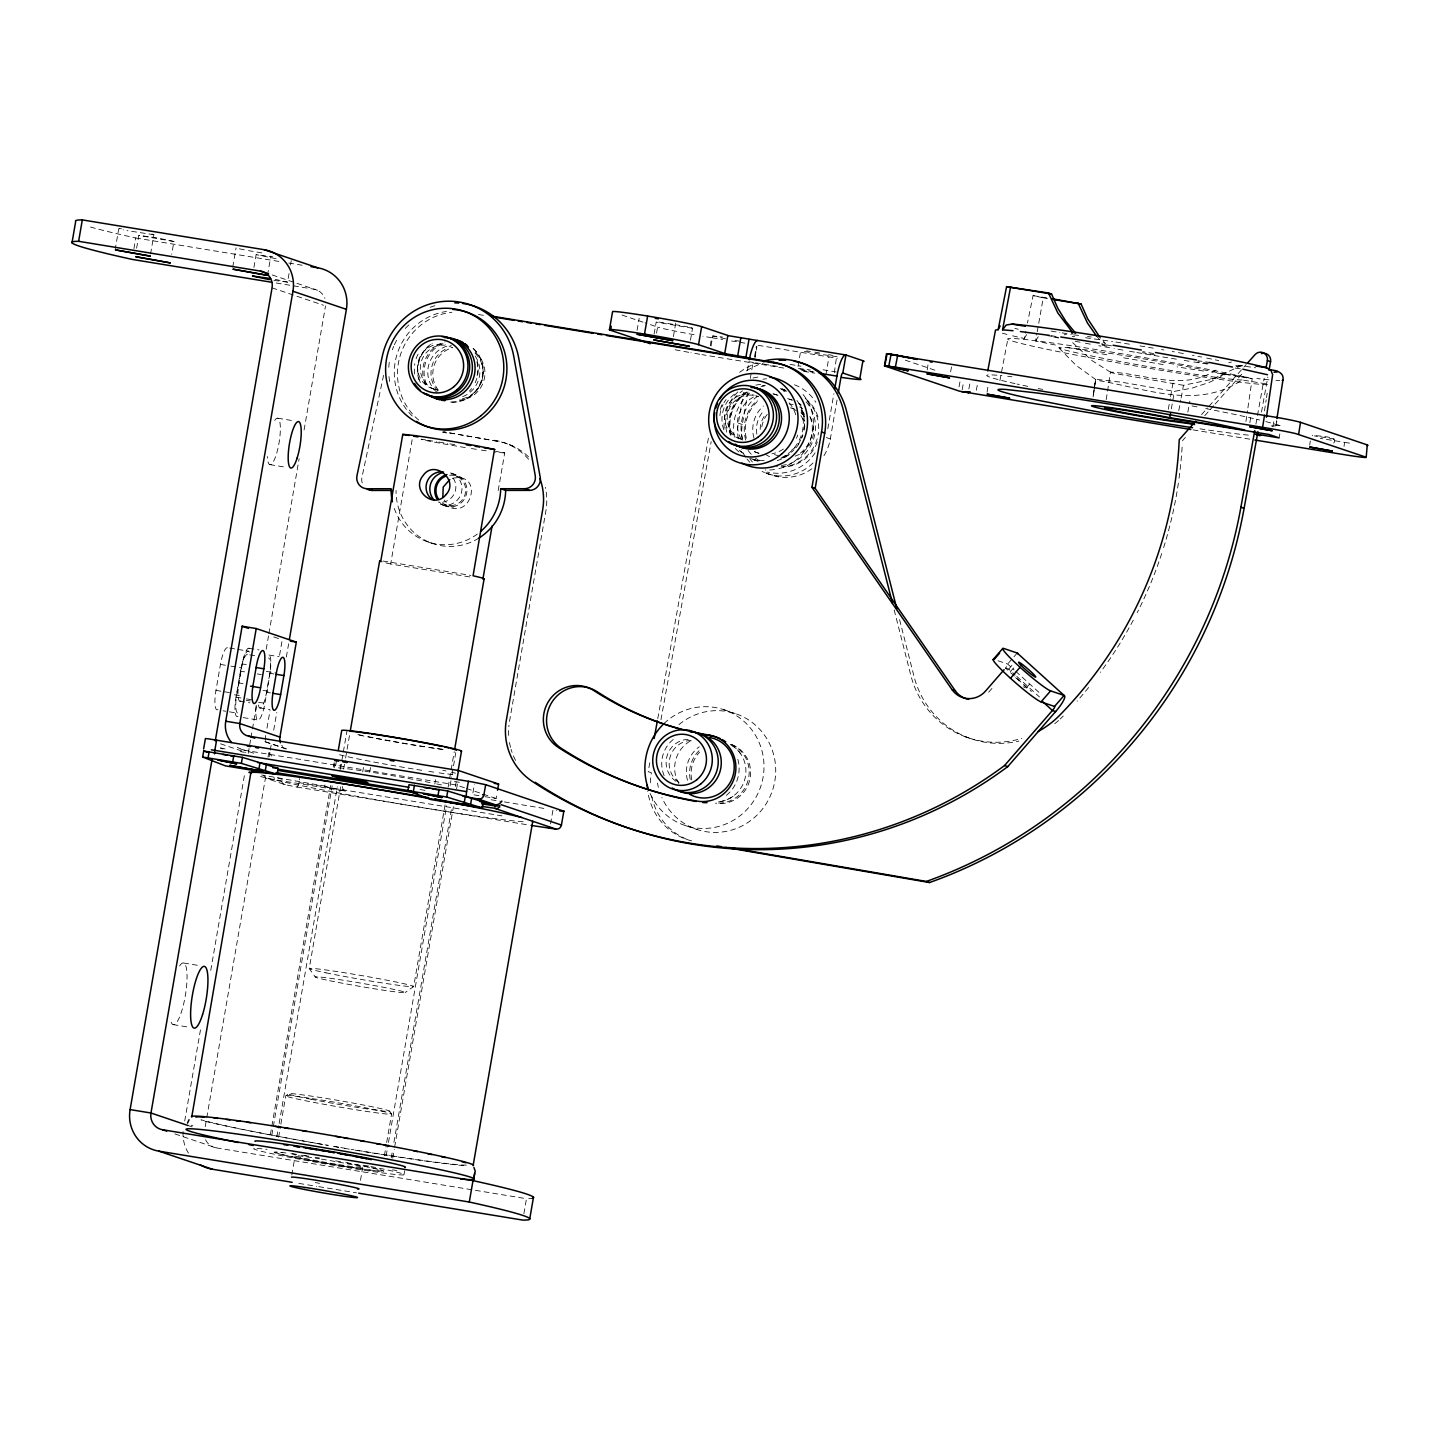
<?xml version="1.0" encoding="UTF-8"?>
<svg xmlns="http://www.w3.org/2000/svg" width="1440" height="1440" viewBox="0 0 1440 1440"><rect width="100%" height="100%" fill="white"/><g stroke="black" fill="none" stroke-linecap="round" stroke-linejoin="round"><path stroke-width="0.75" stroke-dasharray="5 3.75" d="M1093.32 394.992L1095.678 379.278L1122.084 382.284L1174.41 391.374L1192.176 388.08L1209.366 382.374L1225.71 374.4L1252.152 378.738L1247.796 408.618M1245.942 421.434L1247.49 410.76M1093.068 396.846L1095.678 379.278L1093.248 395.766M1105.182 343.206L1104.912 345.042L1101.546 343.908L1101.834 342.072L1105.182 343.206L1099.746 336.996M1344.024 446.382L1344.618 442.35L1320.282 438.372M1264.464 410.94L1266.174 399.834M1266.516 397.602L1267.2 393.174M927.216 369.864L928.152 363.834M987.066 392.202L988.002 386.172M1106.226 399.618L1107.198 393.264M1107.54 391.14L1110.492 372.078C1147.266 373.896 1184.346 392.508 1218.744 368.37M1249.848 422.73L1251.09 414.702M1276.146 425.592L1276.83 421.254M1309.698 445.086L1310.31 441.054M1271.232 425.97A146.898 5.382 9.8 0 0 1275.93 424.998L1276.596 420.678M115.074 250.02L118.782 228.618L123.444 229.896M133.938 248.67L135.774 237.978A283.95 10.404 9.8 0 1 87.03 226.008M136.602 248.238L138.834 235.386L157.05 237.888L173.934 241.488L171.72 254.34M150.552 253.98L153.882 234.72L151.866 234.036M232.758 267.102L236.088 247.842M253.926 267.462L256.14 254.61L272.844 256.86M267.498 275.346L270.828 256.086M217.998 709.506A18.324 4.176 -80.7 0 1 215.964 690.39L220.446 664.416A18.324 4.176 -80.7 0 1 228.492 648.702M273.906 280.386L287.55 282.132L289.044 273.564M290.52 264.996L291.258 260.73M238.05 716.292A18.324 4.176 -80.7 0 1 236.016 697.158L240.498 671.184A18.324 4.176 -80.7 0 1 248.544 655.47M249.39 652.122A18.324 4.176 -80.7 0 0 241.326 667.836L236.844 693.81A18.324 4.176 -80.7 0 0 237.726 713.196L223.11 710.802M240.894 700.92A17.208 3.924 -80.7 0 1 238.968 682.938L242.244 663.948A17.208 3.924 -80.7 0 1 250.434 651.168M184.716 1121.022L200.79 1027.998M210.744 970.398L244.782 773.28M248.238 753.336L250.524 740.052M250.92 737.838L252.054 731.196M252.45 728.964L256.644 704.61M266.22 649.242L268.506 635.94M268.884 633.726L299.124 458.748M304.092 429.948L325.512 305.91M258.372 705.042A17.208 3.924 -80.7 0 0 266.562 692.262L269.838 673.272A17.208 3.924 -80.7 0 0 267.93 655.29M256.212 705.294A18.324 4.176 -80.7 0 0 258.336 720A18.324 4.176 -80.7 0 0 264.906 703.296L269.388 677.322A18.324 4.176 -80.7 0 0 268.506 657.936M266.976 728.154L270.036 710.496M279.576 655.254L282.24 639.792M267.984 757.062L268.74 752.742M205.218 1126.656L206.37 1120.014M206.748 1117.8L265.68 776.7M269.118 756.756L269.874 752.328M270.27 750.114L271.404 743.472M273.708 730.188L276.768 712.458M286.326 657.09L288.63 643.806M263.412 775.422L266.22 778.32L285.372 784.764L296.892 787.032A4.878 1.116 -80.7 0 0 298.8 782.568L299.484 778.59M333.396 767.016L334.152 762.678M270.36 1134.774L330.696 785.538M334.206 767.808L334.908 763.686M271.836 1135.098L332.172 785.808M335.61 765.918L336.744 759.276M340.074 769.266L341.208 762.768M276.858 1136.754L278.766 1125.684M279.162 1123.47L337.32 786.798M340.38 769.068L346.878 731.412M278.622 1137.258L280.494 1126.332M280.872 1124.154L285.786 1095.768L288.594 1093.788M340.614 786.852L309.24 968.508L315.216 976.968M343.674 769.122L345.204 760.266M345.6 758.052L346.752 751.41M347.13 749.196L349.812 733.68M469.728 576.954L390.672 563.994L412.488 437.742M291.798 1175.058L295.128 1155.78M362.718 771.822L363.474 767.484M369.792 771.912L370.53 767.574M360.486 1180.386L362.664 1167.39M434.826 784.026L435.564 779.688M498.204 490.518L504.72 452.862L495.936 451.422M384.39 1155.618L386.28 1144.71M386.658 1142.532L391.554 1114.146A53.73 1.962 9.8 0 0 315.252 1099.062A53.73 1.962 9.8 0 0 309.348 1101.51A53.73 1.962 9.8 0 0 391.554 1114.146M445.068 804.87L413.694 986.526L405.216 992.502M448.128 787.14L454.248 751.698M386.172 1155.744L388.08 1144.656M388.476 1142.442L446.616 805.77M450.072 785.826L451.602 776.97M451.98 774.756L453.132 768.114M453.51 765.9L455.796 752.598M391.248 1157.85L392.4 1151.208M393.93 1142.37L451.962 806.346M455.4 786.456L456.174 782.028M392.724 1158.156L394.254 1149.318M394.632 1147.104L453.42 806.724M456.57 788.994L457.65 782.82M404.028 1174.482L404.676 1170.756M472.914 792.882L474.408 784.224M485.064 796.68L496.116 798.498L497.178 792.306M509.526 721.404L545.868 511.02A61.056 59.4 -71.3 0 0 545.364 487.296M550.566 823.842L552.978 809.892L556.506 810.45M637.074 330.318L639.162 318.294M654.138 333.954L656.208 321.93M656.568 333.108L657.612 327.096L645.066 322.848M673.398 336.636L675.81 322.596M523.89 1213.686L526.464 1198.692A279.486 10.242 9.8 0 0 532.26 1198.368M690.444 340.272L692.532 328.248L690.426 327.546M710.244 345.708L711.63 337.698L722.7 339.498M711.054 345.978L712.782 335.952L722.448 337.032M738.27 438.768A45.792 44.55 -71.3 0 1 738.324 423.144L743.634 392.436M747.414 370.494L748.926 361.71L753.336 362.43M742.284 440.118A45.792 44.55 -71.3 0 1 742.32 424.512L748.008 391.59M750.294 378.432L752.94 363.06A4.878 1.116 -80.7 0 1 753.156 361.998M754.614 356.436L756.342 346.41M755.118 356.598L756.846 346.59L754.866 358.614M798.012 366.408L800.766 350.37M825.84 374.958L828.954 356.922A45.792 1.674 9.8 0 0 837.342 358.254M834.318 372.726L836.64 356.436M827.82 428.796L833.886 393.678M823.986 455.634A45.792 44.55 -71.3 0 0 830.322 438.93L837.144 399.42M1171.332 408.924L1174.41 391.374M1168.308 409.284L1170.18 398.718M1170.558 396.612L1173.186 381.816M1055.394 345.042L1035.558 340.974L1036.836 333.9M1037.214 331.776L1038.348 325.404M1038.726 323.28L1043.262 297.828L1033.056 295.614L1027.458 323.046M649.782 762.822L648.18 771.66L651.384 772.74A61.056 59.4 -71.3 0 0 650.448 786.348M657.756 718.668L708.786 436.122M660.96 719.766L711.18 441.612M1255.914 424.098L1264.212 378.144M1261.494 412.056L1267.812 377.046M1187.82 412.164L1189.818 401.22M959.04 386.856L960.156 380.844M962.172 389.7L963.648 381.708M968.868 388.944L970.344 380.934M976.338 390.24L977.454 384.246M1178.784 410.58L1180.746 400.05M1181.142 397.944L1183.482 385.308L1212.372 379.206L1240.974 365.688L1255.59 367.794M950.598 371.862L951.732 365.868M999.9 380.682L1007.91 338.688M1272.834 426.726L1274.364 418.734M1333.746 443.07C1340.424 435.222 1308.636 435.834 1312.596 435.492M1279.08 437.868L1279.854 433.89M1012.626 335.826L1024.29 338.526L1025.73 331.488M383.598 375.282L361.944 477.324A10.998 10.692 -71.3 0 0 363.24 485.298M1035.558 340.974L1038.33 336.672M1024.29 338.526L1026.612 334.602M325.134 785.016L324.486 786.06L261.738 774.99M1017.216 653.022L1007.64 664.038A4.878 1.044 -47.9 0 1 1005.516 668.07L1031.4 691.47M988.686 692.208L994.41 685.62M1010.358 671.706L1015.83 665.406M1026.18 688.086L1031.652 681.786M1201.554 414.63L1207.494 407.952M1208.988 406.296L1246.176 364.572M1182.438 440.748L1185.408 437.418M1204.758 415.71L1213.686 405.702M1215.162 404.028L1243.422 372.33M1252.152 378.738A132.534 4.86 9.8 0 0 1040.688 341.388A132.534 4.86 9.8 0 0 1087.956 357.372A132.534 4.86 9.8 0 0 1268.55 384.282L1242.108 379.944C1197.504 410.22 1146.024 388.548 1098.504 380.574A37.278 1.368 9.8 0 1 1095.912 379.692L1075.896 365.22L1058.958 347.85M1228.68 362.826L1231.434 362.052M452.304 478.404C484.812 471.024 471.384 523.818 444.51 504.288M1212.372 379.206L1226.142 373.608M1240.776 365.796L1235.25 365.634L1236.366 365.688A90.45 3.312 9.8 0 0 1242.666 365.67M153.882 234.72L126.972 230.616M173.934 241.488L138.834 235.386M692.532 328.248L656.658 322.182M837.09 356.688L813.564 353.25M1334.52 439.074L1314.342 435.888M1238.544 366.534L1236.078 366.552M1275.966 380.394L1279.764 380.52M1238.67 365.832L1239.822 365.886M1248.354 435.096L1247.58 435.024A133.434 4.896 9.8 0 1 1196.694 428.346M1072.206 336.348L1074.618 336.546M119.538 228.564L121.464 228.744M798.462 368.37L810.288 369.972M1269 379.818L1256.832 378.522M1073.61 334.872L1075.338 335.052A90.45 3.312 9.8 0 1 1079.064 335.466M1183.482 385.308L1114.74 373.518A38.79 1.422 9.8 0 1 1110.492 372.078M1085.544 337.734L1112.526 341.514M658.98 322.074L679.734 325.368M1248.084 377.424L1215.864 372.906M1208.394 363.384L1197.702 361.818M806.58 350.892L810.45 351.45M1115.91 342.036L1132.29 344.628M1203.498 371.034L1177.02 366.858M261.846 252.9L248.472 250.632M734.976 340.47L739.422 341.172M1344.618 442.35L1351.998 443.52M342.234 786.474L343.098 789.498L345.51 791.118L266.22 778.32M1033.056 295.614L1048.05 298.08M1043.262 297.828L1047.474 298.512M1139.958 345.888L1153.314 348.156M1051.146 331.092L1059.948 332.532M1062.144 332.892L1070.946 334.332M1050.948 335.61L1057.554 336.708M1047.204 335.592L1058.292 337.41M1265.814 421.578L1281.402 425.898L1275.93 424.998M135.774 237.978L279.936 261.594M288.792 263.052L302.112 265.23M731.556 340.956L744.84 343.134M758.124 345.312L828.954 356.922M1193.04 429.876L1250.478 439.29M790.038 364.392L801.036 366.192M823.032 369.792L836.226 371.952M478.476 314.514L485.1 315.594M276.228 282.996L313.938 289.188A14.652 14.256 -71.3 0 1 324.882 298.386M755.532 362.79L777.528 366.39M801.72 370.368L812.718 372.168M783.774 368.064L708.516 355.734A45.792 1.674 9.8 0 1 701.946 354.636M803.538 371.358L814.77 373.14M497.592 441.288L443.466 431.856L497.592 441.288A61.056 59.4 -71.3 0 1 528.822 457.146M421.272 439.182L425.664 439.902M427.86 440.262L436.644 441.702M438.84 442.062L447.624 443.502M449.82 443.862L456.408 444.942M277.83 418.212L292.446 420.606M269.802 464.616L286.506 467.352M383.04 561.042L470.88 575.424M248.958 648.27L259.002 649.908M229.662 648.072L235.926 649.098M238.014 649.44L248.454 651.15M268.992 655.038L279.054 656.694M249.714 654.858L255.978 655.884M242.244 663.948L246.276 664.596M266.328 671.382L276.372 673.038M220.446 664.416L228.798 665.784M230.886 666.126L241.326 667.836M269.838 673.272L273.87 673.938M240.498 671.184L244.674 671.868M257.202 673.92L261.378 674.604M238.968 682.938L243 683.604M263.052 690.39L269.082 691.362M266.562 692.262L270.576 692.928M215.964 690.39L232.668 693.126M234.414 694.8L240.678 695.826M236.016 697.158L244.368 698.526M246.456 698.868L254.808 700.236M246.114 700.218L250.29 700.902M258.642 702.27L264.906 703.296M239.814 701.172L249.858 702.828M259.866 707.958L269.91 709.596M243.162 717.588L257.778 719.982M240.228 751.59L244.476 752.292M474.012 794.88L482.85 796.32M491.13 799.758L502.182 801.558M504.378 801.918L546.354 808.812M420.066 789.534L426.528 790.596M298.8 782.568L501.966 815.868M296.892 787.032L528.894 825.048M183.726 963.036L200.43 965.772M173.088 1024.596L189.792 1027.332M174.906 1133.91L216.036 1147.824L473.256 1189.98M475.47 1190.34L526.464 1198.692M298.818 1183.392L305.478 1184.49M307.692 1184.85L316.566 1186.308M318.78 1186.668L356.472 1192.842M1163.16 364.572L1120.734 357.3M276.084 258.732L256.14 254.61M814.896 352.17L819.612 352.962M454.446 781.47L459.45 782.316M1154.88 354.906L1142.352 352.71M1161.504 349.578L1163.916 350.01M813.564 371.844L799.74 369.108M1172.178 351.486L1174.356 351.882M1106.784 354.78L1067.328 347.4M1178.442 352.638L1184.472 353.754M1192.446 355.266L1194.12 355.572M725.58 338.832L712.782 335.952M275.184 279.342L287.55 282.132M1197.936 356.328L1201.752 357.066M1102.086 345.15L1109.052 346.536M1206.72 358.074L1218.78 360.594M828.594 354.618L832.248 355.356M684.036 326.178L687.69 326.916M809.262 352.44L802.854 351.072M244.296 249.84L238.122 248.526M225.072 748.944L218.682 747.504L222.912 748.944M1002.42 333.18L1006.974 334.422M277.524 777.834L282.816 779.544M457.11 476.496L462.186 478.134M905.274 360.162L935.964 370.548M622.044 315.054L642.96 322.146M772.992 393.75L777.114 395.136M787.662 398.574L793.44 400.518M755.64 395.838L758.376 396.756A22.896 22.284 -71.3 0 0 728.874 409.608A22.896 22.284 -71.3 0 0 741.474 439.308M826.308 437.58L830.322 438.93M738.324 423.144L742.32 424.512M272.25 274.968L294.858 282.618M296.928 283.32L317.484 290.268M774.45 454.536L779.49 456.228A26.748 26.01 -71.3 0 0 784.638 457.29M272.052 287.838L323.46 305.226M754.326 451.728L760.518 453.816M774.522 475.452L778.536 476.802M766.098 473.184L770.094 474.534M433.44 388.908L430.722 387.99A22.896 22.284 -71.3 0 1 418.842 359.748A22.896 22.284 -71.3 0 1 445.59 344.844M509.202 444.744L512.406 445.824M455.292 474.534L450.306 472.842A16.488 16.038 -71.3 0 1 460.656 495.018A16.488 16.038 -71.3 0 1 437.616 502.974M997.992 660.78L1007.64 664.038L1014.102 669.888M1005.516 668.07L1008.72 669.15L1015.2 675M441.468 504.612L446.454 506.286M428.112 542.016L433.08 543.69M965.43 736.812L968.634 737.892M723.51 709.578L735.228 713.538M273.798 636.948L280.134 639.09M685.368 825.57L697.086 829.53M464.454 787.788L456.012 784.944L246.006 750.51A25.65 24.948 -71.3 0 1 237.312 747.288M466.56 788.508L496.116 798.498M265.392 741.798L286.488 748.926M264.834 741.69L285.93 748.836A10.998 10.692 -71.3 0 1 281.682 745.254M240.642 748.98L256.572 754.092M220.536 743.814L245.88 752.382M191.124 1125.234L192.834 1125.81M188.01 1125.522L192.114 1126.908M453.312 507.33L448.704 505.116L444.24 500.13M1110.654 372.294L1091.736 360.432L1072.638 342.576M1015.722 671.346L1041.606 694.746M1016.82 676.458L1039.446 696.942M1096.56 336.042L1100.52 340.56M389.574 1111.086L391.554 1113.894M899.604 619.704L914.022 676.404A91.584 89.1 -71.3 0 0 1018.854 741.096M894.168 609.912L910.818 675.306A91.584 89.1 -71.3 0 0 1021.842 738.342M271.71 756.054A25.65 24.948 -71.3 0 1 269.442 753.03M265.482 740.502A25.65 24.948 -71.3 0 1 265.842 734.796M452.7 774.54A62.154 2.286 9.8 0 1 437.634 772.686M433.764 772.128A62.154 2.286 9.8 0 1 427.518 771.192M421.758 770.31A62.154 2.286 9.8 0 1 338.724 754.47M442.746 770.238A62.154 2.286 9.8 0 1 445.95 770.922M451.404 772.182A62.154 2.286 9.8 0 1 455.472 773.226M338.472 767.826A62.154 2.286 9.8 0 1 346.536 768.672M347.472 768.78A62.154 2.286 9.8 0 1 432.99 783.162M436.77 783.936A62.154 2.286 9.8 0 1 441.486 784.926M345.51 791.118A69.606 2.556 9.8 0 1 324.486 786.06M523.134 821.79A143.1 5.238 9.8 0 1 453.024 812.556L445.428 811.368A143.1 5.238 9.8 0 1 400.14 803.952L391.824 802.512A143.1 5.238 9.8 0 1 269.712 778.788L269.406 778.716A143.1 5.238 9.8 0 1 260.586 776.502M285.372 784.764A4.878 4.752 -71.3 0 1 281.502 779.184M396.864 1170.522A146.034 5.346 9.8 0 1 392.598 1169.856M368.46 1166.04A146.034 5.346 9.8 0 1 360.072 1164.672M274.644 779.508A4.878 1.116 -80.7 0 1 274.14 777.834M466.398 1165.122A138.708 5.076 9.8 0 1 351.108 1149.3M344.898 1148.256A138.708 5.076 9.8 0 1 340.758 1147.554M338.688 1147.194A138.708 5.076 9.8 0 1 330.372 1145.772M317.916 1143.594A138.708 5.076 9.8 0 0 328.284 1145.412A143.1 5.238 9.8 0 1 201.204 1120.284M315.846 1143.234A138.708 5.076 9.8 0 1 201.024 1119.708M463.752 1165.572A143.1 5.238 9.8 0 1 353.466 1149.858M349.29 1149.156A143.1 5.238 9.8 0 1 340.866 1147.734M338.76 1147.374A143.1 5.238 9.8 0 1 332.442 1146.294M443.07 749.592A60.804 2.232 9.8 0 1 426.078 747.09M424.278 746.82A60.804 2.232 9.8 0 1 356.364 734.49M442.098 749.178A55.566 2.034 9.8 0 1 426.762 746.982M424.782 746.676A55.566 2.034 9.8 0 1 364.752 735.984M362.754 735.57A55.566 2.034 9.8 0 1 357.354 734.4M345.78 1162.602A55.566 2.034 9.8 0 1 378.108 1171.062A55.566 2.034 9.8 0 1 298.152 1158.066A55.566 2.034 9.8 0 1 288.45 1153.296M292.374 1153.818A55.566 2.034 9.8 0 1 296.694 1154.43M304.758 1155.636A55.566 2.034 9.8 0 1 308.808 1156.266M315.144 1157.292A55.566 2.034 9.8 0 1 319.482 1157.994M370.8 1166.526A76.32 2.79 9.8 0 1 397.116 1174.626A76.32 2.79 9.8 0 1 308.124 1160.802A76.32 2.79 9.8 0 1 254.304 1148.436M257.058 1148.436A76.32 2.79 9.8 0 1 267.066 1149.372M321.408 1159.128A34.308 1.26 9.8 0 1 361.44 1167.624A34.308 1.26 9.8 0 1 305.154 1158.48A34.308 1.26 9.8 0 1 319.284 1158.786M364.536 1166.328A53.73 1.962 9.8 0 1 370.656 1170.09A53.73 1.962 9.8 0 1 299.556 1158.264A53.73 1.962 9.8 0 1 282.798 1152.72M290.898 1153.71A53.73 1.962 9.8 0 1 295.92 1154.412M301.482 1155.222A53.73 1.962 9.8 0 1 307.512 1156.14M335.7 1160.856A53.73 1.962 9.8 0 1 340.722 1161.756M347.22 1162.944A53.73 1.962 9.8 0 1 351.396 1163.736M355.41 1164.51A53.73 1.962 9.8 0 1 362.826 1165.986M216.036 1147.824A14.652 14.256 -71.3 0 1 205.092 1138.608M319.554 1183.338A34.308 1.26 9.8 0 1 315.252 1182.564M188.424 1153.116A36.396 35.406 -71.3 0 1 183.114 1131.426M274.716 420.444A23.562 5.382 -80.7 0 1 280.35 429.534A23.562 5.382 -80.7 0 1 274.068 460.314A23.562 5.382 -80.7 0 1 267.336 456.588M179.586 965.988A31.266 7.128 -80.7 0 1 185.238 996.12A31.266 7.128 -80.7 0 1 170.37 1019.304M799.704 406.926A26.748 26.01 -71.3 0 1 802.71 408.762M809.856 416.502A26.748 26.01 -71.3 0 1 795.114 456.138M761.814 426.852A26.748 26.01 -71.3 0 1 768.852 412.47M789.606 404.118A26.748 26.01 -71.3 0 1 793.098 404.586M801.648 410.562A26.748 26.01 -71.3 0 1 804.834 414.81M788.382 454.932A26.748 26.01 -71.3 0 1 784.89 455.562M756.846 434.124A26.748 26.01 -71.3 0 1 763.83 410.778M798.84 403.29A30.528 29.7 -71.3 0 1 801.288 405.072M810.162 417.168A30.528 29.7 -71.3 0 1 799.884 453.492M769.554 456.66A30.528 29.7 -71.3 0 1 765.612 454.374M753.984 438.192A30.528 29.7 -71.3 0 1 763.398 406.044M789.084 399.24A30.528 29.7 -71.3 0 1 792.018 400.014M719.892 415.584A30.528 29.7 -71.3 0 1 723.042 404.46M723.942 402.768A30.528 29.7 -71.3 0 1 726.084 399.546M740.268 438.894A22.896 22.284 -71.3 0 1 725.58 410.238A22.896 22.284 -71.3 0 1 754.146 395.262M711.63 337.698A45.792 1.674 9.8 0 1 702.864 336.222M694.044 334.674A45.792 1.674 9.8 0 1 657.612 327.096M699.75 354.258A45.792 1.674 9.8 0 1 690.912 352.71M688.752 352.314A45.792 1.674 9.8 0 1 674.478 349.632M811.926 468.702A45.792 44.55 -71.3 0 1 764.172 471.744M752.4 462.006A45.792 44.55 -71.3 0 1 749.7 458.496M813.006 463.014A45.792 44.55 -71.3 0 1 762.084 471.42M749.862 462.294A45.792 44.55 -71.3 0 1 747 458.928M745.704 457.146A45.792 44.55 -71.3 0 1 741.402 449.424M792 408.204A22.896 22.284 -71.3 0 1 796.914 411.318M800.856 415.638A22.896 22.284 -71.3 0 1 804.798 426.69M795.348 447.534A22.896 22.284 -71.3 0 1 791.964 449.586M760.194 429.408A22.896 22.284 -71.3 0 1 765.432 414.648M800.928 412.668A22.896 22.284 -71.3 0 1 804.852 417.006M790.452 407.844A22.896 22.284 -71.3 0 1 794.214 408.816M806.076 401.814A38.16 37.134 -71.3 0 1 812.808 441.198A38.16 37.134 -71.3 0 1 781.2 465.48M759.618 460.836A38.16 37.134 -71.3 0 1 755.406 458.01M751.266 454.248A38.16 37.134 -71.3 0 1 747.576 449.676M742.572 439.02A38.16 37.134 -71.3 0 1 758.232 395.856M781.182 389.61A38.16 37.134 -71.3 0 1 785.034 390.06M805.41 398.61A38.16 37.134 -71.3 0 1 818.82 419.868M817.326 442.026A38.16 37.134 -71.3 0 1 783.36 467.064M746.262 438.21A38.16 37.134 -71.3 0 1 758.412 400.464M783.414 390.996A38.16 37.134 -71.3 0 1 786.798 391.176M789.048 402.84A30.528 29.7 -71.3 0 1 795.798 415.026M783.432 449.046A30.528 29.7 -71.3 0 1 771.948 453.798M758.628 453.15A30.528 29.7 -71.3 0 1 754.362 451.548M741.204 439.254A30.528 29.7 -71.3 0 1 755.766 395.892M773.46 393.984A30.528 29.7 -71.3 0 1 778.05 395.316M799.542 403.92A38.466 37.422 -71.3 0 1 804.582 420.588M804.618 425.394A38.466 37.422 -71.3 0 1 804.042 430.182M802.89 434.88A38.466 37.422 -71.3 0 1 801.81 437.922M798.948 443.664A38.466 37.422 -71.3 0 1 796.194 447.624M789.372 454.356A38.466 37.422 -71.3 0 1 776.682 460.764M758.016 461.196A38.466 37.422 -71.3 0 1 753.516 459.81M741.6 452.376A38.466 37.422 -71.3 0 1 739.386 450.126M731.052 434.97A38.466 37.422 -71.3 0 1 748.89 390.636M762.228 385.902A38.466 37.422 -71.3 0 1 765.36 385.56M794.484 384.768A45.792 44.55 -71.3 0 1 815.85 402.282M815.094 452.826A45.792 44.55 -71.3 0 1 767.394 472.068M734.418 437.148A45.792 44.55 -71.3 0 1 750.33 392.436M803.016 394.506A45.792 44.55 -71.3 0 1 810.702 439.344A45.792 44.55 -71.3 0 1 776.43 469.224M774.594 469.548A45.792 44.55 -71.3 0 1 765.252 469.944M724.176 428.256A45.792 44.55 -71.3 0 1 737.982 391.788M762.912 379.206A45.792 44.55 -71.3 0 1 766.638 378.81M664.146 775.674A30.528 29.7 -71.3 0 1 674.622 738.396M678.852 783.576A30.528 29.7 -71.3 0 1 692.676 739.8M664.056 723.51A61.056 59.4 -71.3 0 1 752.706 731.07A61.056 59.4 -71.3 0 1 733.374 820.296A61.056 59.4 -71.3 0 1 649.296 791.55M731.898 744.66A30.528 29.7 -71.3 0 1 715.428 803.142M691.722 779.958A30.528 29.7 -71.3 0 1 699.516 752.256M732.366 745.722A30.528 29.7 -71.3 0 1 716.544 801.954M687.492 780.3A30.528 29.7 -71.3 0 1 699.282 746.73M740.7 753.858A30.528 29.7 -71.3 0 0 728.964 743.832L732.186 744.912A30.528 29.7 -71.3 0 1 715.86 802.908M733.032 796.32A30.528 29.7 -71.3 0 1 718.488 801.828M678.978 724.59A61.056 59.4 -71.3 0 1 765.63 736.794A61.056 59.4 -71.3 0 1 745.092 824.256A61.056 59.4 -71.3 0 1 661.86 797.49M658.368 787.302A61.056 59.4 -71.3 0 1 657.486 783.072M679.068 782.37A22.896 22.284 -71.3 0 1 691.686 740.358M676.026 781.344A22.896 22.284 -71.3 0 1 688.644 739.332M691.578 840.87A61.056 59.4 -71.3 0 1 647.748 791.082M739.602 372.312A68.688 66.834 -71.3 0 1 754.83 363.834M690.228 779.436A30.528 29.7 -71.3 0 1 700.92 749.016M1063.26 716.004A91.584 89.1 -71.3 0 1 1060.164 719.028M1058.562 720.486A91.584 89.1 -71.3 0 1 1053.54 724.644M686.358 839.124A61.056 59.4 -71.3 0 1 651.258 794.106M807.084 400.626A38.16 37.134 -71.3 0 1 818.082 434.988M817.182 438.858A38.16 37.134 -71.3 0 1 776.61 466.488M745.776 440.118A38.16 37.134 -71.3 0 1 757.296 400.158M1182.096 447.12A411.372 400.23 -71.3 0 1 1178.964 478.908M1178.37 483.12A411.372 400.23 -71.3 0 1 1163.034 549.522M1161.72 553.572A411.372 400.23 -71.3 0 1 1137.222 612.612M1133.28 620.172A411.372 400.23 -71.3 0 1 1100.376 672.336M1088.658 687.474A411.372 400.23 -71.3 0 1 1077.03 701.19M746.424 370.89A68.688 66.834 -71.3 0 1 764.208 362.79M504.594 452.862A52.992 1.944 9.8 0 1 494.496 451.908M486.234 450.792A52.992 1.944 9.8 0 1 480.438 449.946M476.316 449.316A52.992 1.944 9.8 0 1 469.8 448.29M465.282 447.57A52.992 1.944 9.8 0 1 421.11 439.56M390.672 563.994A52.992 1.944 9.8 0 1 380.952 561.546M453.186 478.134A15.264 14.85 -71.3 0 1 438.372 502.092M449.532 475.254A15.264 14.85 -71.3 0 1 465.012 494.73A15.264 14.85 -71.3 0 1 441.234 502.2M414.684 373.968A31.14 30.294 -71.3 0 1 414.792 363.744M416.07 358.776A31.14 30.294 -71.3 0 1 419.904 351.126M477.126 361.044A31.14 30.294 -71.3 0 1 475.146 382.77M471.6 388.602A31.14 30.294 -71.3 0 1 469.368 391.194M418.968 379.98A31.14 30.294 -71.3 0 1 431.442 343.818M389.664 381.528A60.57 58.932 -71.3 0 1 388.818 374.436M388.8 367.29A60.57 58.932 -71.3 0 1 389.61 360.162M392.346 349.758A60.57 58.932 -71.3 0 1 393.66 346.428M394.38 344.772A60.57 58.932 -71.3 0 1 396.846 339.984M405.288 328.464A60.57 58.932 -71.3 0 1 410.454 323.532M477 362.016A30.762 29.934 -71.3 0 1 476.748 377.37M420.354 382.59A30.762 29.934 -71.3 0 1 432.288 343.692M477.378 534.042A56.16 54.648 -71.3 0 1 393.498 506.052M450.666 402.03A30.762 29.934 -71.3 0 0 471.762 347.292A30.528 29.7 -71.3 0 1 449.73 401.958M425.322 384.264A30.762 29.934 -71.3 0 1 445.212 341.82M478.728 538.164A56.16 54.648 -71.3 0 1 423.306 539.298A56.16 54.648 -71.3 0 1 396.072 490.428M451.134 473.976A16.488 16.038 -71.3 0 1 465.624 496.692A16.488 16.038 -71.3 0 1 439.308 502.038M430.128 307.314A68.688 66.834 -71.3 0 1 435.672 305.46M475.146 352.314A26.748 26.01 -71.3 0 1 459.306 400.086M438.39 390.294A26.748 26.01 -71.3 0 1 452.52 347.688M475.2 356.112A26.712 25.992 -71.3 0 1 462.744 396.63M437.076 392.418A26.712 25.992 -71.3 0 1 451.422 345.258M426.528 384.318A30.528 29.7 -71.3 0 1 442.998 343.584M449.064 346.05A22.896 22.284 -71.3 0 1 452.286 347.832M437.832 389.79A22.896 22.284 -71.3 0 1 434.196 389.196L436.914 390.114A22.896 22.284 -71.3 0 1 420.624 364.338A22.896 22.284 -71.3 0 1 444.69 345.186M782.514 388.926A38.16 37.134 -71.3 0 1 785.538 390.438M796.914 400.464A38.16 37.134 -71.3 0 1 803.808 429.84M802.584 434.898A38.16 37.134 -71.3 0 1 801.396 438.174M800.694 439.758A38.16 37.134 -71.3 0 1 798.192 444.312M793.944 449.784A38.16 37.134 -71.3 0 1 791.478 452.214M787.428 455.4A38.16 37.134 -71.3 0 1 779.85 459.378M758.16 460.908A38.16 37.134 -71.3 0 1 753.336 459.396M743.184 453.366A38.16 37.134 -71.3 0 1 740.7 451.062M730.926 433.296A38.16 37.134 -71.3 0 1 746.856 392.274M760.986 386.406A38.16 37.134 -71.3 0 1 764.352 385.938M780.354 388.494A38.16 37.134 -71.3 0 1 785.304 391.644M797.742 435.096A38.16 37.134 -71.3 0 1 796.41 438.318M764.154 460.386A38.16 37.134 -71.3 0 1 749.052 457.956M738.918 451.926A38.16 37.134 -71.3 0 1 733.104 445.752M726.732 432.18A38.16 37.134 -71.3 0 1 742.59 390.816M755.784 385.146A38.16 37.134 -71.3 0 1 761.76 384.372M723.87 429.858A30.528 29.7 -71.3 0 1 734.832 393.858M720.198 409.59A45.792 44.55 -71.3 0 1 722.196 404.19M752.994 378.018A45.792 44.55 -71.3 0 1 760.41 376.848M1011.888 665.298A19.53 4.158 -47.9 0 1 1008.72 669.15M737.82 759.276A33.588 32.67 -71.3 0 1 731.448 790.29M730.026 791.928A33.588 32.67 -71.3 0 1 725.13 796.284M515.556 760.428A61.056 59.4 -71.3 0 1 511.074 749.304M510.552 747.378A61.056 59.4 -71.3 0 1 509.328 741.474M508.698 735.48A61.056 59.4 -71.3 0 1 508.968 725.382M446.67 432.954A61.056 59.4 -71.3 0 1 442.332 432.072M418.734 420.084A61.056 59.4 -71.3 0 1 400.248 355.446A61.056 59.4 -71.3 0 1 451.908 312.264M475.092 353.286A26.712 25.992 -71.3 0 1 460.998 399.078M437.832 391.14A26.712 25.992 -71.3 0 1 448.164 347.94M781.83 388.728A38.16 37.134 -71.3 0 1 785.268 390.546M801.072 409.896A38.16 37.134 -71.3 0 1 780.588 458.262M757.692 460.692A38.16 37.134 -71.3 0 1 752.094 458.982M730.458 435.186A38.16 37.134 -71.3 0 1 744.732 392.652M494.37 440.208A61.056 59.4 -71.3 0 1 528.696 459.324M412.236 416.016A61.056 59.4 -71.3 0 1 397.386 353.268A61.056 59.4 -71.3 0 1 446.49 311.454M1024.884 687.654A11.358 1.026 41 0 1 1023.462 686.7M1015.632 677.682A11.358 1.026 41 0 1 1022.112 683.424M1023.858 685.134A11.358 1.026 41 0 1 1025.964 687.546M1210.68 362.592A90.45 3.312 9.8 0 1 1198.008 360.738M1153.782 353.556A90.45 3.312 9.8 0 1 1142.766 351.63M1111.428 345.852A90.45 3.312 9.8 0 1 1101.546 343.908M1064.556 334.926A90.45 3.312 9.8 0 1 1066.428 334.422M1087.488 336.492A90.45 3.312 9.8 0 1 1091.304 337.014M1240.236 368.748A138.762 5.076 9.8 0 1 1234.53 367.974M1207.458 364.068A138.762 5.076 9.8 0 1 1193.328 361.89M1189.17 361.224A138.762 5.076 9.8 0 1 1180.656 359.874M1176.354 359.172A138.762 5.076 9.8 0 1 1136.322 352.458M1134.414 352.116A138.762 5.076 9.8 0 1 1128.636 351.108M1122.894 350.1A138.762 5.076 9.8 0 1 1114.02 348.516M1109.646 347.724A138.762 5.076 9.8 0 1 1098.81 345.744M1090.35 344.16A138.762 5.076 9.8 0 1 1084.14 342.99M1080.09 342.216A138.762 5.076 9.8 0 1 1074.114 341.064M1058.67 338.022A138.762 5.076 9.8 0 1 1050.282 336.33M1018.296 329.256A138.762 5.076 9.8 0 1 1014.84 328.374M1042.686 389.448A146.898 5.382 9.8 0 1 1038.276 388.548M1027.872 386.388A146.898 5.382 9.8 0 1 1017.018 384.048M1015.02 383.598A146.898 5.382 9.8 0 1 1001.934 375.66M1007.676 376.254A146.898 5.382 9.8 0 1 1011.978 376.758M1192.032 405.936A146.898 5.382 9.8 0 1 1199.952 407.448M1205.712 408.564A146.898 5.382 9.8 0 1 1259.658 420.012M1242.108 379.944A93.798 3.438 9.8 0 1 1112.22 360.054A93.798 3.438 9.8 0 1 1079.784 349.092A93.798 3.438 9.8 0 1 1225.71 374.4M311.112 1099.26A51.282 1.872 9.8 0 0 389.574 1111.32A51.282 1.872 9.8 0 0 316.746 1096.938A51.282 1.872 9.8 0 0 311.112 1099.26M325.926 972.828A52.992 1.944 9.8 0 0 412.38 986.742A52.992 1.944 9.8 0 0 346.086 972.99A52.992 1.944 9.8 0 0 325.926 972.828M329.598 980.694A45.666 1.674 9.8 0 0 404.082 992.682A45.666 1.674 9.8 0 0 346.968 980.82A45.666 1.674 9.8 0 0 329.598 980.694"/><path stroke-width="1.5" d="M494.91 806.598L495.198 804.762L478.35 799.056L462.96 796.176M1266.444 417.24L1272.636 374.67L1270.836 370.134L1266.588 367.758A138.762 5.076 9.8 0 0 1137.168 342.288A138.762 5.076 9.8 0 0 1012.032 324.09L1006.182 325.026L1002.564 329.832L1013.004 330.714M473.706 1179.378L474.624 1173.33M1254.888 440.028L1342.8 454.428A30.528 1.116 9.8 0 0 1366.182 457.398L1367.262 444.906L1300.518 422.334A30.528 1.116 9.8 0 0 1280.07 417.978L886.5 353.736L884.52 365.904L959.616 391.212L1190.826 429.516M1276.938 418.518L1283.022 379.566C1284.246 371.7 1274.22 369.684 1268.514 369.918M1071.972 333.918L1072.26 332.082L1057.86 313.002L1048.464 292.986L1006.578 286.668L998.154 329.688L995.526 330.048L987.75 370.926M1365.444 456.984L1295.874 433.638A30.528 1.116 9.8 0 0 1262.592 427.32L1264.518 415.278M1298.61 434.376L1300.518 422.334M72 242.82L75.69 221.418A283.95 10.404 9.8 0 1 82.314 219.906L264.15 249.696L317.628 267.786A36.396 35.406 -71.3 0 1 346.392 309.348L289.386 639.36M271.8 282.276L132.084 259.38A283.95 10.404 9.8 0 1 78.624 241.308L82.314 219.906M292.176 1182.312L212.346 1169.226L158.886 1151.154A36.396 35.406 -71.3 0 1 130.104 1109.592L272.052 287.838A14.652 14.256 -71.3 0 0 260.46 271.098L78.624 241.308M203.616 748.944L205.398 738.612L207.594 738.72L472.14 781.92L485.676 784.692L564.192 811.314L559.584 810.9M202.662 757.044L203.706 751.032L242.424 757.368L278.136 768.33L277.11 774.342L225.486 765.882L202.662 757.044L241.38 763.38L277.11 774.342M208.098 757.638L209.142 751.626M212.202 758.61L150.984 1113.012A14.652 14.256 -71.3 0 0 162.576 1129.752L166.68 1131.138M215.262 740.898L292.932 291.258A36.396 35.406 -71.3 0 0 264.15 249.696M216.612 740.034L214.83 750.366A4.878 1.116 -80.7 0 0 214.56 753.876M231.606 742.5A25.65 24.948 -71.3 0 1 225.738 721.224L242.136 626.238L256.23 628.542L296.316 642.096L279.918 737.1A10.998 10.692 -71.3 0 0 280.404 742.734M232.74 761.688L233.766 755.676M256.23 628.542L239.814 723.528A10.998 10.692 -71.3 0 0 248.508 736.092L254.826 738.234M241.38 763.38L242.424 757.368M260.586 687.798L263.862 668.808A17.208 3.924 -80.7 0 0 263.034 650.574A17.208 3.924 -80.7 0 0 256.338 666.252L253.044 685.242A17.208 3.924 -80.7 0 0 253.89 703.476A17.208 3.924 -80.7 0 0 260.586 687.798L250.524 686.142M191.862 1116.324L250.848 772.902L248.886 772.362L259.02 771.066M258.894 769.302L259.92 763.29M265.338 770.364L266.382 764.352M280.638 694.584L283.914 675.576A17.208 3.924 -80.7 0 0 283.086 657.342A17.208 3.924 -80.7 0 0 276.372 673.038L273.096 692.028A17.208 3.924 -80.7 0 0 273.942 710.262A17.208 3.924 -80.7 0 0 280.638 694.584L272.592 693.252M338.274 750.438L341.712 730.548A60.804 2.232 9.8 0 1 405.828 739.278A60.804 2.232 9.8 0 1 460.692 751.374M350.19 731.466L379.656 560.88M492.084 525.96L482.904 579.114A52.992 1.944 9.8 0 0 473.076 575.784L494.514 449.46A52.992 1.944 9.8 0 0 442.08 439.722A52.992 1.944 9.8 0 0 402.768 434.412L380.844 560.682A52.992 1.944 9.8 0 0 380.952 561.546M407.97 790.686L409.014 784.674L447.732 791.01L483.444 801.972L482.418 807.984L430.794 799.524L407.97 790.686L446.688 797.022L482.418 807.984M413.406 791.298L414.45 785.286M438.048 795.33L439.074 789.318M454.626 749.484L484.092 578.898M446.688 797.022L447.732 791.01M458.082 770.976L461.52 751.086M457.074 778.752L458.496 770.508L248.508 736.092M464.202 802.944L465.228 796.932M466.83 796.806A4.878 1.116 -80.7 0 1 466.596 791.64L468.378 781.29M470.646 804.006L471.69 797.994M478.35 799.056A4.878 4.752 -71.3 0 0 483.876 795.024L485.676 784.692M497.538 790.254L498.6 784.062L458.496 770.508M609.444 329.742L612.558 311.706A45.792 1.674 9.8 0 1 651.996 316.782A45.792 1.674 9.8 0 1 701.658 326.646L728.622 335.718L757.89 340.578M650.322 343.71L610.542 330.264L611.244 326.268M358.686 1193.202L522.774 1220.094A279.486 10.242 9.8 0 0 469.296 1202.022L473.004 1180.62L162.576 1129.752M610.542 330.264A45.792 1.674 9.8 0 1 644.508 334.08L647.64 316.044M453.096 802.98A143.1 5.238 9.8 0 1 521.514 817.47L555.912 829.098A4.878 4.752 -71.3 0 0 561.438 825.066L563.832 811.116M529.776 1218.654L533.484 1197.234M750.492 358.128L725.508 353.754L698.544 344.682L701.658 326.646M724.716 353.538L727.83 335.502M737.676 356.076L740.79 338.04M745.884 357.426L748.998 339.39M968.706 699.39A21.978 21.384 -71.3 0 1 955.188 690.66L951.984 689.562L811.962 487.314L821.52 432A61.056 59.4 -71.3 0 0 773.244 362.268L490.716 315.954M955.188 690.66L815.184 488.394L824.724 433.08A61.056 59.4 -71.3 0 0 776.466 363.348L773.244 362.268M834.642 389.286L836.928 376.128A23.202 5.292 -80.7 0 1 845.946 354.996L862.92 360.738A45.792 1.674 9.8 0 1 863.406 361.494M838.278 392.85L840.924 377.478A4.878 1.116 -80.7 0 1 842.832 373.032L845.946 354.996L757.962 340.578A23.202 5.292 -80.7 0 0 749.286 359.73M841.914 377.46A45.792 1.674 9.8 0 0 859.806 378.774L862.92 360.738M1194.606 424.548L1185.804 423.108A51.84 1.908 9.8 0 1 1115.334 411.57A51.84 1.908 9.8 0 1 1099.278 406.134A51.84 1.908 9.8 0 1 1169.784 417.69L1170.558 413.298M654.156 738.54L657.36 720.882M729.144 847.512L926.334 881.442A482.202 469.134 -71.3 0 0 1240.902 507.24L1254.726 430.65M1266.192 367.2L1267.38 360.648A7.326 7.128 -71.3 0 0 1255.104 354.564L1247.652 362.898M725.706 847.44L929.538 882.54A482.202 469.134 -71.3 0 0 1244.106 508.32L1257.93 431.748M1269.396 368.28L1270.584 361.728A7.326 7.128 -71.3 0 0 1261.386 353.592M1002.564 329.832L1010.61 286.794M884.52 365.904L895.374 367.128L897.714 355.158M998.154 329.688L1000.152 325.998M473.724 1178.568L475.218 1171.044L473.922 1167.498M187.47 1123.164L189.054 1119.726M501.786 801.072C497.772 808.56 487.944 802.512 481.914 802.584M446.076 494.514C459.45 480.348 434.358 459.054 423.126 475.524C410.544 490.194 434.088 509.994 446.058 494.532M993.096 659.574L1002.672 648.558M999.612 653.184L994.14 659.466A32.364 2.916 41 0 0 1010.502 678.276A32.364 2.916 41 0 0 1041.03 701.892L1054.53 706.446L1064.106 695.43L1017.216 653.022L1003.716 648.45A32.364 2.916 41 0 0 1020.078 667.26A32.364 2.916 41 0 0 1050.606 690.876L1064.106 695.43A19.53 4.158 -47.9 0 1 1055.628 711.576L1007.766 766.62A427.374 415.8 -71.3 0 1 535.194 782.262M1004.094 669.708L985.482 691.11A21.978 21.384 -71.3 0 1 951.984 689.562M1010.502 678.276L1020.078 667.278M1041.03 701.892L1050.606 690.876M539.982 478.602A61.056 59.4 -71.3 0 1 542.646 509.94L506.322 720.306A61.056 59.4 -71.3 0 0 531.99 781.182A427.374 415.8 -71.3 0 0 1004.562 765.522L1052.424 710.478A4.878 1.044 -47.9 0 0 1054.53 706.446M1195.596 421.308L1179.234 439.668A411.372 400.23 -71.3 0 1 1060.038 714.924A91.584 89.1 -71.3 0 1 1037.664 731.736M499.878 806.868L497.646 808.308M449.784 479.574L443.178 487.116L442.854 497.16M968.112 392.94L970.092 391.752L961.794 391.698M1282.194 380.412L1283.238 380.07M499.806 805.608L497.538 806.076M1259.136 435.654L1260.702 435.384L1256.31 434.664M424.44 787.644L430.056 788.418M496.566 808.56L481.824 806.364M480.798 531.306A56.16 54.648 -71.3 0 0 500.688 488.718L524.52 488.718A10.998 10.692 -71.3 0 0 535.248 475.596L513.72 356.202A68.688 66.834 -71.3 0 0 448.902 301.194A68.688 66.834 -71.3 0 0 382.32 356.238L356.976 475.632A10.998 10.692 -71.3 0 0 367.272 488.754L391.086 488.736A56.16 54.648 -71.3 0 0 392.4 501.822M367.074 489.06A10.998 10.692 -71.3 0 0 372.24 490.428L391.734 490.428M500.688 488.718L505.656 490.392L529.488 490.392A10.998 10.692 -71.3 0 0 540.216 477.27L518.688 357.894A68.688 66.834 -71.3 0 0 462.564 303.462M495.522 806.04L496.458 806.094M272.7 767.718L278.136 768.33M479.826 801.558L483.444 801.972M1020.42 331.542L1049.238 335.34M930.24 361.908L932.184 362.16M1060.722 336.996L1099.278 342.99M211.302 749.808L466.596 791.64M222.876 754.47L226.746 755.1M531.09 825.408L555.912 829.098M1006.578 286.668L1051.56 294.03L1057.788 308.214L1065.852 321.354L1075.626 333.216L1072.26 332.082M1052.334 298.782L1081.116 304.038L1087.668 318.816L1099.746 336.996M1053.774 299.556L1081.116 304.038M1012.032 324.09L1025.352 326.268M1255.824 365.994L1266.588 367.758M310.968 266.688L317.628 267.786M895.374 367.128L1262.592 427.32M1169.784 417.69L1244.7 429.966L1210.932 422.64A133.434 4.896 9.8 0 0 1036.908 392.994L1006.164 389.484A133.434 4.896 9.8 0 0 1038.168 400.302L1086.516 409.77A133.434 4.896 9.8 0 0 1192.572 427.716M1194.282 423.972L1176.84 421.11A38.16 1.404 9.8 0 1 1124.01 412.668A38.16 1.404 9.8 0 1 1111.644 408.474A38.16 1.404 9.8 0 1 1166.814 417.726L1269.054 434.484L1279.08 437.868L1255.32 433.98M491.724 316.692L513.792 320.31M518.202 321.03L522.63 321.75M527.04 322.47L531.45 323.19M535.86 323.91L540.288 324.648M544.698 325.368L593.262 333.324M597.672 334.044L602.082 334.764M606.492 335.502L776.466 363.348M819.324 373.248L836.928 376.128M402.642 434.412L409.23 435.492M413.622 436.212L418.014 436.932M466.326 444.852L470.718 445.572M475.11 446.292L479.502 447.012M483.894 447.732L494.874 449.532M290.286 641.106L296.316 642.096M255.816 667.476L263.862 668.808M275.868 674.262L283.914 675.576M225.738 721.224L239.814 723.528L279.918 737.1M494.19 783.342L498.6 784.062M334.512 760.518L338.706 761.202M342.9 761.886L347.094 762.57M257.652 762.516L408.906 787.302M278.298 769.212L411.084 790.974M278.082 770.418L417.528 793.26M481.716 803.79L495 805.968M275.994 772.632L428.706 797.67M130.104 1109.592L150.984 1113.012L188.01 1125.522M158.886 1151.154L469.296 1202.022M1113.084 345.24L1141.326 350.028M655.2 318.348L658.35 318.87M270.666 278.532L252.45 276.012L269.334 279.612M247.266 746.064L250.596 746.622M450.882 802.566L468.54 804.996L434.502 799.074L450.882 802.566A143.1 5.238 9.8 0 0 437.94 800.118M716.85 845.91L721.278 846.684M1155.492 352.494L1196.478 359.982M432.054 788.76L437.4 789.768M908.694 357.804L887.13 353.7L884.79 365.67L908.262 370.836L888.768 366.12L891.108 354.15L917.19 359.316M912.996 358.632L917.316 359.442M255.546 747.504L258.588 748.098M1209.204 362.412L1232.514 367.038M230.544 755.802L233.946 756.576M1242.846 369.198L1267.506 374.742M482.58 794.664L483.876 795.024M1267.38 360.648L1270.584 361.728M1048.464 292.986L1051.56 294.03M1240.902 507.24L1244.106 508.32M842.832 373.032L859.806 378.774M821.52 432L824.724 433.08M260.46 271.098L268.686 273.888M292.932 291.258L346.392 309.348M811.962 487.314L815.184 488.394M524.52 488.718L529.488 490.392M1055.628 711.576L1052.424 710.478L1042.722 701.712M367.272 488.754L372.24 490.428M1004.562 765.522L1007.766 766.62M708.858 735.012A33.588 32.67 -71.3 0 1 735.408 773.37A33.588 32.67 -71.3 0 1 697.446 801.162A384.642 374.22 -71.3 0 1 558.252 747.378A33.588 32.67 -71.3 0 1 548.64 701.226A33.588 32.67 -71.3 0 1 593.964 690.642A317.484 308.88 -71.3 0 0 708.858 735.012L712.08 736.11A33.588 32.67 -71.3 0 1 720.234 738.594M242.136 626.238L248.472 628.38M926.334 881.442L929.538 882.54M501.174 804.69L561.438 825.066M521.514 817.47L494.982 808.416M203.706 751.032L207.504 752.31M1367.262 444.906L1368 445.32A30.51 1.116 9.8 0 1 1366.686 445.392M1096.56 336.042L1087.434 322.992L1078.038 302.994M896.832 608.814L846.36 410.418A68.688 66.834 -71.3 0 0 794.142 361.206M892.512 603.36L843.138 409.32A68.688 66.834 -71.3 0 0 763.074 361.152M390.06 760.428A62.154 2.286 9.8 0 1 393.984 761.094M549.666 827.136A4.878 1.116 -80.7 0 1 548.658 828.288M251.244 773.352A143.1 5.238 9.8 0 1 433.494 799.308M532.494 821.862A143.1 5.238 9.8 0 0 532.764 821.268L473.112 1165.644A143.1 5.238 9.8 0 0 332.532 1135.674A143.1 5.238 9.8 0 0 191.862 1117.116M284.004 1144.71A62.28 2.286 9.8 0 1 287.82 1145.214M293.778 1146.06A62.28 2.286 9.8 0 1 299.556 1146.906M303.606 1147.536A62.28 2.286 9.8 0 1 334.152 1152.576M338.076 1153.278A62.28 2.286 9.8 0 1 366.678 1158.642M238.356 1142.55A146.034 5.346 9.8 0 1 211.95 1130.706A146.034 5.346 9.8 0 1 401.742 1161.828A146.034 5.346 9.8 0 1 460.764 1179.018M253.08 1145.484A146.034 5.346 9.8 0 1 249.102 1144.71M195.93 1117.206A138.708 5.076 9.8 0 1 204.642 1117.098M213.966 1117.962A138.708 5.076 9.8 0 1 217.764 1118.394M226.296 1119.42A138.708 5.076 9.8 0 1 230.058 1119.906M236.052 1120.698A138.708 5.076 9.8 0 1 240.264 1121.274M246.906 1122.192A138.708 5.076 9.8 0 1 250.74 1122.75M275.112 1126.404A138.708 5.076 9.8 0 1 280.836 1127.304M284.706 1127.898A138.708 5.076 9.8 0 1 288.612 1128.528M302.634 1130.796A138.708 5.076 9.8 0 1 306.702 1131.462M335.664 1136.376A138.708 5.076 9.8 0 1 339.822 1137.096M343.962 1137.816A138.708 5.076 9.8 0 1 348.102 1138.554M360.414 1140.75A138.708 5.076 9.8 0 1 364.482 1141.488M376.452 1143.684A138.708 5.076 9.8 0 1 380.376 1144.404M384.246 1145.142A138.708 5.076 9.8 0 1 388.692 1145.97M413.766 1150.848A138.708 5.076 9.8 0 1 417.618 1151.622M427.806 1153.728A138.708 5.076 9.8 0 1 431.892 1154.592M441.306 1156.626A138.708 5.076 9.8 0 1 445.554 1157.58M461.79 1161.612A138.708 5.076 9.8 0 1 465.768 1162.818M295.542 1146.384A60.804 2.232 9.8 0 1 299.484 1146.96M305.748 1147.932A60.804 2.232 9.8 0 1 316.89 1149.714M320.742 1150.344A60.804 2.232 9.8 0 1 326.592 1151.334M328.554 1151.658A60.804 2.232 9.8 0 1 334.422 1152.684M340.272 1153.71A60.804 2.232 9.8 0 1 349.758 1155.438M353.772 1156.194A60.804 2.232 9.8 0 1 371.394 1159.668M350.856 731.286A55.566 2.034 9.8 0 1 369.396 733.59M371.664 733.914A55.566 2.034 9.8 0 1 442.386 746.46M444.762 746.982A55.566 2.034 9.8 0 1 448.902 747.936M450.648 748.35A55.566 2.034 9.8 0 1 454.986 749.556M455.958 749.934A55.566 2.034 9.8 0 1 456.192 750.384M255.096 1141.398A76.32 2.79 9.8 0 1 333.054 1151.856A76.32 2.79 9.8 0 1 404.82 1167.426M473.004 1180.62A279.486 10.242 9.8 0 1 532.26 1198.368M291.438 1177.182A34.308 1.26 9.8 0 1 330.894 1182.78A34.308 1.26 9.8 0 1 357.534 1189.008M212.346 1169.226A36.396 35.406 -71.3 0 1 200.232 1164.798M750.888 387.45A30.528 29.7 -71.3 0 1 778.158 425.898A30.528 29.7 -71.3 0 1 734.724 444.546M753.768 387.252A30.528 29.7 -71.3 0 1 773.748 429.516A30.528 29.7 -71.3 0 1 728.856 441.54M644.508 334.08A45.792 1.674 9.8 0 1 698.544 344.682M709.866 737.55A30.528 29.7 -71.3 0 1 732.456 777.438A30.528 29.7 -71.3 0 1 689.886 794.376M696.924 733.176A30.528 29.7 -71.3 0 1 719.514 773.064A30.528 29.7 -71.3 0 1 676.944 790.002M648.54 789.534A61.056 59.4 -71.3 0 1 664.056 723.51M690.012 731.736A30.528 29.7 -71.3 0 1 716.778 771.084A30.528 29.7 -71.3 0 1 672.246 787.968M647.514 789.138A61.056 59.4 -71.3 0 1 647.244 785.268M779.112 360.27A68.688 66.834 -71.3 0 1 785.592 360.252M431.388 498.888A15.264 14.85 -71.3 0 1 443.574 472.032M438.606 499.32A15.264 14.85 -71.3 0 1 445.734 476.172M447.516 337.68A31.14 30.294 -71.3 0 1 473.616 377.712A31.14 30.294 -71.3 0 1 429.246 395.64M452.898 309.438A60.57 58.932 -71.3 0 1 503.838 387.936A60.57 58.932 -71.3 0 1 416.394 421.38M455.562 339.552A31.14 30.294 -71.3 0 1 463.248 342.702M464.67 343.584A31.14 30.294 -71.3 0 1 467.352 345.6M444.996 400.662A31.14 30.294 -71.3 0 1 441.684 400.212M440.064 399.852A31.14 30.294 -71.3 0 1 435.33 398.214M434.34 500.364A16.488 16.038 -71.3 0 1 441.99 472.86M453.15 339.408A30.762 29.934 -71.3 0 1 468.414 347.04M439.29 399.276A30.762 29.934 -71.3 0 1 433.314 396.81M436.806 498.636A16.488 16.038 -71.3 0 1 446.958 474.534M505.656 490.392A56.16 54.648 -71.3 0 1 478.728 538.164M454.842 302.886A68.688 66.834 -71.3 0 1 458.712 303.066M444.564 337.536A30.528 29.7 -71.3 0 1 470.88 377.082A30.528 29.7 -71.3 0 1 426.366 393.732M441.846 336.618A30.528 29.7 -71.3 0 1 469.224 371.826A30.528 29.7 -71.3 0 1 431.514 396.378M427.446 394.884A30.528 29.7 -71.3 0 1 423.648 392.814M420.174 390.186A30.528 29.7 -71.3 0 1 414.576 383.508M755.046 388.314A30.528 29.7 -71.3 0 1 779.688 428.706A30.528 29.7 -71.3 0 1 735.012 444.096M719.784 399.06A38.466 37.422 -71.3 0 1 782.28 395.802A38.466 37.422 -71.3 0 1 760.032 455.886A38.466 37.422 -71.3 0 1 714.78 412.578M715.896 407.862A38.466 37.422 -71.3 0 1 717.57 403.344M769.734 377.154A45.792 44.55 -71.3 0 1 805.248 436.104A45.792 44.55 -71.3 0 1 741.87 463.05M712.08 736.11A317.484 308.88 -71.3 0 1 699.012 733.662M681.786 729.522A317.484 308.88 -71.3 0 1 597.186 691.722A33.588 32.67 -71.3 0 0 551.844 702.306A33.588 32.67 -71.3 0 0 561.456 748.458A384.642 374.22 -71.3 0 0 696.294 801.504M722.124 739.548A33.588 32.67 -71.3 0 1 725.76 741.852M707.058 802.638A33.588 32.67 -71.3 0 1 702.756 802.512M1017.216 653.022A19.53 4.158 -47.9 0 1 1017.882 653.904M1277.118 371.322A138.762 5.076 9.8 0 1 1273.95 372.168M115.848 249.966L150.192 256.122L115.848 249.966M135.9 256.752L170.244 262.89L135.9 256.752M233.172 269.208L267.498 275.346L233.172 269.208M637.182 334.278L672.696 340.632L637.182 334.278M653.886 339.93L689.4 346.284L653.886 339.93M927.108 373.86L949.446 377.856L927.108 373.86M987.264 394.182L1009.602 398.196L987.264 394.182M1249.722 426.726L1272.078 430.722L1249.722 426.726M1309.878 447.066L1332.234 451.062L1309.878 447.066M218.088 760.014L236.538 763.866L218.088 760.014M229.932 765.396L263.232 771.354L229.932 765.396M423.396 793.656L441.846 797.508L423.396 793.656M361.224 780.48L331.902 775.674L338.58 777.924L367.92 782.73L361.224 780.48M304.254 1189.404A34.308 1.26 9.8 0 0 357.408 1197.648A34.308 1.26 9.8 0 0 309.528 1188.108A34.308 1.26 9.8 0 0 304.254 1189.404M202.554 1014.624A31.266 7.128 -80.7 0 0 204.606 966.456A31.266 7.128 -80.7 0 0 190.692 1010.628A31.266 7.128 -80.7 0 0 202.554 1014.624M297.162 457.956A23.562 5.382 -80.7 0 0 298.71 421.632A23.562 5.382 -80.7 0 0 288.234 454.932A23.562 5.382 -80.7 0 0 297.162 457.956M758.088 437.13A26.856 26.136 -71.3 0 0 753.642 391.032A26.856 26.136 -71.3 0 0 716.724 418.68A26.856 26.136 -71.3 0 0 758.088 437.13M760.968 440.334A30.528 29.7 -71.3 0 0 755.91 387.954A30.528 29.7 -71.3 0 0 713.97 419.364A30.528 29.7 -71.3 0 0 760.968 440.334M696.942 779.616A25.65 24.948 -71.3 0 0 690.714 735.894A25.65 24.948 -71.3 0 0 656.694 763.902A25.65 24.948 -71.3 0 0 696.942 779.616M700.974 783.738A30.528 29.7 -71.3 0 0 693.558 731.7A30.528 29.7 -71.3 0 0 653.04 765.036A30.528 29.7 -71.3 0 0 700.974 783.738M481.14 415.566A60.57 58.932 -71.3 0 0 466.776 312.246A60.57 58.932 -71.3 0 0 386.19 378.126A60.57 58.932 -71.3 0 0 481.14 415.566M454.05 386.568A26.856 26.136 -71.3 0 0 446.562 340.92A26.856 26.136 -71.3 0 0 411.534 371.034A26.856 26.136 -71.3 0 0 454.05 386.568M457.128 389.61A30.528 29.7 -71.3 0 0 448.614 337.752A30.528 29.7 -71.3 0 0 408.798 371.97A30.528 29.7 -71.3 0 0 457.128 389.61M781.56 454.086A45.792 44.55 -71.3 0 0 769.248 376.236A45.792 44.55 -71.3 0 0 709.236 427.194A45.792 44.55 -71.3 0 0 781.56 454.086M1020.888 665.208A11.358 1.026 41 0 0 1035.396 677.106A11.358 1.026 41 0 0 1025.208 666.666A11.358 1.026 41 0 0 1020.888 665.208"/></g></svg>
